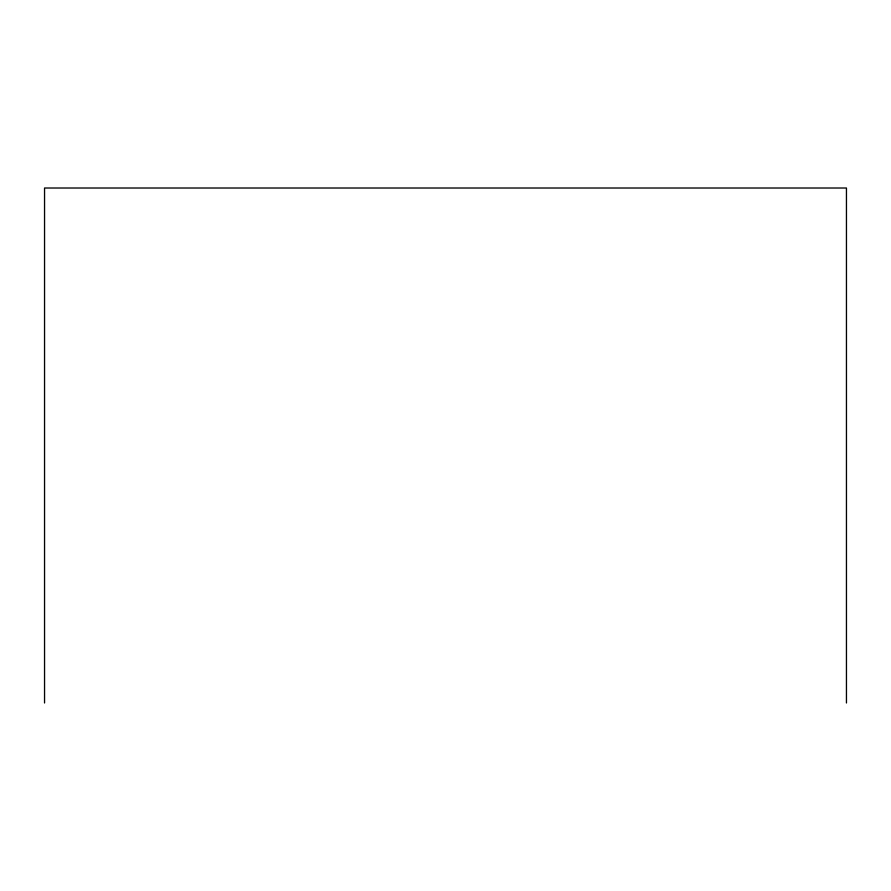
<?xml version="1.0" encoding="UTF-8"?>
<svg xmlns="http://www.w3.org/2000/svg" width="891" height="891" viewBox="0 0 891 891"><rect width="100%" height="100%" fill="white"/><g stroke="black" fill="none" stroke-linecap="round" stroke-linejoin="round"><path stroke-width="1.34" d="M846.45 702.988L846.45 188.012L44.55 188.012L44.55 702.988"/></g></svg>
